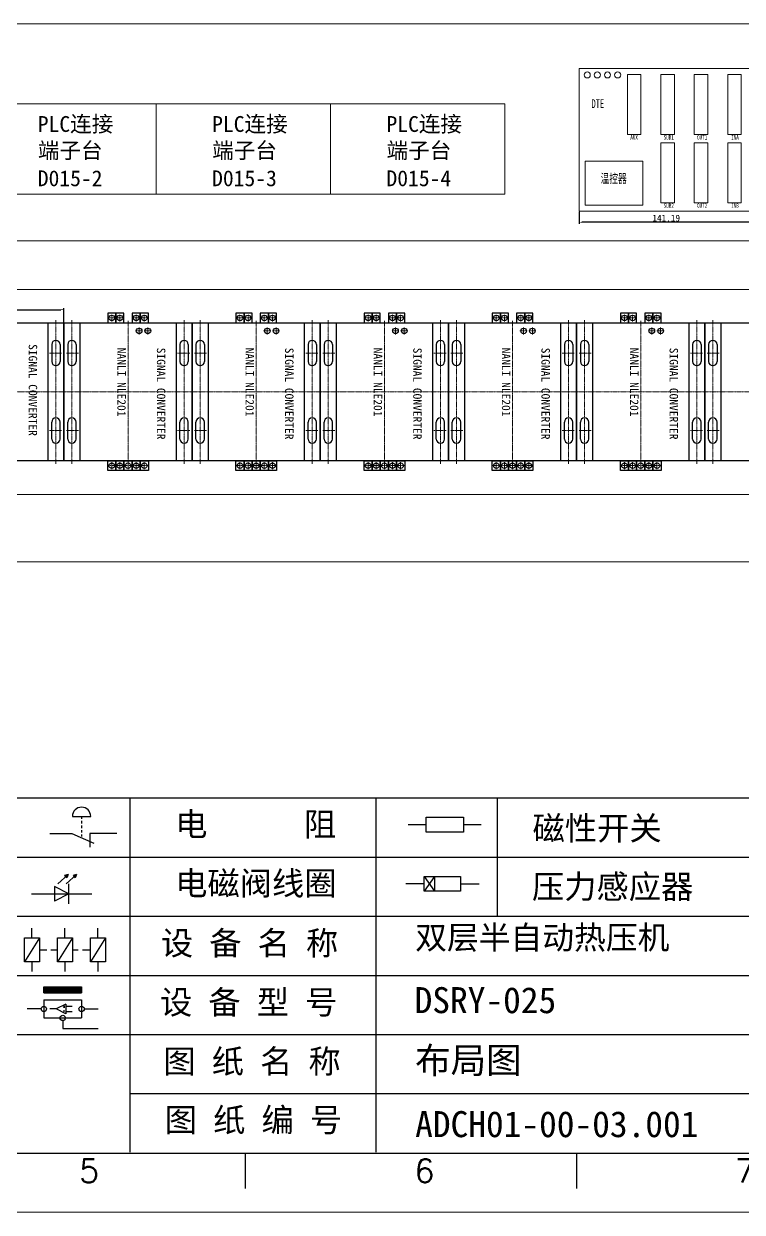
# Model space of a CAD drawing. Extents: x 33864 to 41687, y -3582 to -110.
# Drawn here: x 37975 to 38557, y -2121 to -1159 of the extents above; entities that cross this region are included whole.
import ezdxf
from ezdxf.enums import TextEntityAlignment as Align

# ---------------------------------------------------------------- set-up
doc = ezdxf.new("R2010")
doc.units = 0
doc.header["$MEASUREMENT"] = 0
doc.linetypes.add('CENTER2', pattern=[1.125, 0.75, -0.125, 0.125, -0.125])
doc.layers.add('AE_BOR', color=1, linetype='Continuous')
doc.layers.add('细实线层', color=7, linetype='Continuous')
doc.styles.add('WD', font='romans.shx', dxfattribs={"bigfont": 'gbcbig.shx'})
doc.styles.add('宋', font='', dxfattribs={"width": 0.7})
doc.styles.add('汉字', font='')
doc.styles.get('宋').set_extended_font_data('SimSun')
doc.styles.get('汉字').set_extended_font_data('新宋体')
doc.dimstyles.new('AM_ISO', dxfattribs={"dimtxt": 5.5, "dimasz": 2.5, "dimexe": 1.25, "dimexo": 0.5, "dimgap": 0.5, "dimtad": 1, "dimdsep": 46, "dimtxsty": 'Standard', "dimcen": 0, "dimclrd": 5, "dimclre": 5, "dimclrt": 1, "dimadec": 0, "dimazin": 2, "dimtp": 0.1, "dimtm": 0.1, "dimtfac": 0.71, "dimtmove": 0, "dimatfit": 3, "dimfxl": 1, "dimtfillclr": 6, "dimlwd": -1, "dimlwe": -1, "dimarcsym": 0})

# ---------------------------------------------------------------- blocks, each defined once
blk = doc.blocks.new('*D106')
at = {"color": 5}
for p, q in [((38424.39, -1310.99), (38424.39, -1320.62)), ((38565.59, -1310.99), (38565.59, -1320.62)), ((38563.09, -1319.37), (38426.89, -1319.37))]:
    blk.add_line(p, q, dxfattribs=at)
at = {"color": 5, "lineweight": 0}
for points in [[(38426.89, -1318.96), (38426.89, -1319.79), (38424.39, -1319.37)], [(38563.09, -1319.79), (38563.09, -1318.96), (38565.59, -1319.37)]]:
    blk.add_solid(points, dxfattribs=at)
at = {"layer": 'Defpoints', "color": 0, "lineweight": 0}
for p in [(38424.39, -1310.49), (38565.59, -1310.49), (38424.39, -1319.37)]:
    blk.add_point(p, dxfattribs=at)
at = {"color": 1, "lineweight": 0, "insert": (38494.99, -1316.12), "char_height": 5.5, "attachment_point": 5}
blk.add_mtext('141.19', dxfattribs=at)
blk = doc.blocks.new('*D145')
at = {"layer": 'Defpoints', "color": 0, "lineweight": 0}
for p in [(38007.26, -1390.22), (37903.47, -1400.75), (38007.26, -1400.75)]:
    blk.add_point(p, dxfattribs=at)
at = {"layer": '细实线层', "color": 5}
for p, q in [((37903.47, -1400.25), (37903.47, -1388.97)), ((37905.97, -1390.22), (38004.76, -1390.22)), ((38007.26, -1400.25), (38007.26, -1388.97))]:
    blk.add_line(p, q, dxfattribs=at)
at = {"layer": '细实线层', "color": 5, "lineweight": 0}
for points in [[(37905.97, -1389.8), (37905.97, -1390.64), (37903.47, -1390.22)], [(38004.76, -1390.64), (38004.76, -1389.8), (38007.26, -1390.22)]]:
    blk.add_solid(points, dxfattribs=at)
at = {"layer": '细实线层', "color": 1, "lineweight": 0, "insert": (37955.37, -1386.97), "char_height": 5.5, "attachment_point": 5}
blk.add_mtext('76', dxfattribs=at)

msp = doc.modelspace()

# ---------------------------------------------------------------- hatches: boundary and pattern name
at = {"linetype": 'ByBlock'}
h = msp.add_hatch(dxfattribs=at)
h.set_pattern_fill('ANSI31', color=256, scale=0.0958, style=0)
h.set_pattern_definition([(45, (51669.59285, 8523.08363), (-0.2150778525, 0.2150778525), [])])
h.paths.add_polyline_path([(38021.564, -1943.586), (38021.564, -1938.798), (37990.966, -1938.798), (37990.966, -1943.586)])

# ---------------------------------------------------------------- linework, layer by layer
at = {"lineweight": 0}
for p, q in [((38565.586, -1194.964), (38424.393, -1194.964)), ((38424.393, -1194.964), (38424.393, -1310.486)), ((38424.393, -1310.486), (38565.586, -1310.486))]:
    msp.add_line(p, q, dxfattribs=at)
at = {"color": 1, "linetype": 'CENTER2', "lineweight": 15}
for p, q in [((38045.994, -1399.836), (38045.994, -1394.108)), ((38052.577, -1399.836), (38052.577, -1394.108)), ((38065.744, -1399.836), (38065.744, -1394.108)), ((38072.328, -1399.836), (38072.328, -1394.108)), ((38149.789, -1399.836), (38149.789, -1394.108)), ((38156.372, -1399.836), (38156.372, -1394.108)), ((38169.539, -1399.836), (38169.539, -1394.108)), ((38176.123, -1399.836), (38176.123, -1394.108)), ((38253.584, -1399.836), (38253.584, -1394.108)), ((38260.167, -1399.836), (38260.167, -1394.108)), ((38273.334, -1399.836), (38273.334, -1394.108)), ((38279.918, -1399.836), (38279.918, -1394.108)), ((38357.379, -1399.836), (38357.379, -1394.108)), ((38363.962, -1399.836), (38363.962, -1394.108)), ((38377.129, -1399.836), (38377.129, -1394.108)), ((38383.713, -1399.836), (38383.713, -1394.108)), ((38461.174, -1399.836), (38461.174, -1394.108)), ((38467.757, -1399.836), (38467.757, -1394.108)), ((38480.924, -1399.836), (38480.924, -1394.108)), ((38487.507, -1399.836), (38487.507, -1394.108)), ((38000.776, -1398.735), (38000.776, -1515.082)), ((38013.75, -1398.735), (38013.75, -1515.082)), ((38048.74, -1396.928), (38043.039, -1396.928)), ((38055.324, -1396.928), (38049.623, -1396.928)), ((38059.161, -1399.254), (38059.161, -1514.839)), ((38068.49, -1396.928), (38062.79, -1396.928)), ((38068.146, -1404.561), (38068.146, -1410.289)), ((38075.074, -1396.928), (38069.373, -1396.928)), ((38075.255, -1404.561), (38075.255, -1410.289)), ((38104.571, -1398.735), (38104.571, -1515.082)), ((38117.545, -1398.735), (38117.545, -1515.082)), ((38152.535, -1396.928), (38146.834, -1396.928)), ((38159.119, -1396.928), (38153.418, -1396.928)), ((38162.956, -1399.254), (38162.956, -1514.839)), ((38172.285, -1396.928), (38166.585, -1396.928)), ((38171.941, -1404.561), (38171.941, -1410.289)), ((38178.869, -1396.928), (38173.168, -1396.928)), ((38179.05, -1404.561), (38179.05, -1410.289)), ((38208.366, -1398.735), (38208.366, -1515.082)), ((38221.34, -1398.735), (38221.34, -1515.082)), ((38256.33, -1396.928), (38250.629, -1396.928)), ((38262.914, -1396.928), (38257.213, -1396.928)), ((38266.751, -1399.254), (38266.751, -1514.839)), ((38276.08, -1396.928), (38270.38, -1396.928)), ((38275.736, -1404.561), (38275.736, -1410.289)), ((38282.664, -1396.928), (38276.963, -1396.928)), ((38282.844, -1404.561), (38282.844, -1410.289)), ((38312.161, -1398.735), (38312.161, -1515.082)), ((38325.135, -1398.735), (38325.135, -1515.082)), ((38360.125, -1396.928), (38354.424, -1396.928)), ((38366.709, -1396.928), (38361.008, -1396.928)), ((38370.546, -1399.254), (38370.546, -1514.839)), ((38379.875, -1396.928), (38374.175, -1396.928)), ((38379.531, -1404.561), (38379.531, -1410.289)), ((38386.459, -1396.928), (38380.758, -1396.928)), ((38386.639, -1404.561), (38386.639, -1410.289)), ((38415.956, -1398.735), (38415.956, -1515.082)), ((38428.93, -1398.735), (38428.93, -1515.082)), ((38463.92, -1396.928), (38458.219, -1396.928)), ((38470.504, -1396.928), (38464.803, -1396.928)), ((38474.341, -1399.254), (38474.341, -1514.839)), ((38483.67, -1396.928), (38477.97, -1396.928)), ((38483.326, -1404.561), (38483.326, -1410.289)), ((38490.254, -1396.928), (38484.553, -1396.928)), ((38490.434, -1404.561), (38490.434, -1410.289)), ((38519.751, -1398.735), (38519.751, -1515.082)), ((38532.725, -1398.735), (38532.725, -1515.082)), ((38070.893, -1407.469), (38065.192, -1407.469)), ((38078.001, -1407.469), (38072.3, -1407.469)), ((38174.688, -1407.469), (38168.987, -1407.469)), ((38181.796, -1407.469), (38176.095, -1407.469)), ((38278.483, -1407.469), (38272.782, -1407.469)), ((38285.591, -1407.469), (38279.89, -1407.469)), ((38382.278, -1407.469), (38376.577, -1407.469)), ((38389.386, -1407.469), (38383.685, -1407.469)), ((38486.073, -1407.469), (38480.372, -1407.469)), ((38493.181, -1407.469), (38487.48, -1407.469)), ((38005.304, -1425.334), (37995.47, -1425.334)), ((38009.223, -1425.334), (38019.056, -1425.334)), ((38109.099, -1425.334), (38099.265, -1425.334)), ((38113.018, -1425.334), (38122.851, -1425.334)), ((38212.894, -1425.334), (38203.06, -1425.334)), ((38216.812, -1425.334), (38226.646, -1425.334)), ((38316.689, -1425.334), (38306.855, -1425.334)), ((38320.607, -1425.334), (38330.441, -1425.334)), ((38420.484, -1425.334), (38410.65, -1425.334)), ((38424.402, -1425.334), (38434.236, -1425.334)), ((38524.279, -1425.334), (38514.445, -1425.334)), ((38528.197, -1425.334), (38538.031, -1425.334)), ((38008.607, -1456.746), (37902.196, -1456.746)), ((38112.402, -1456.746), (38005.991, -1456.746)), ((38216.197, -1456.746), (38109.786, -1456.746)), ((38319.992, -1456.746), (38213.581, -1456.746)), ((38423.787, -1456.746), (38317.376, -1456.746)), ((38527.582, -1456.746), (38421.171, -1456.746)), ((38631.377, -1456.746), (38524.966, -1456.746)), ((38005.304, -1488.158), (37995.47, -1488.158)), ((38009.223, -1488.158), (38019.056, -1488.158)), ((38109.099, -1488.158), (38099.265, -1488.158)), ((38113.018, -1488.158), (38122.851, -1488.158)), ((38212.894, -1488.158), (38203.06, -1488.158)), ((38216.812, -1488.158), (38226.646, -1488.158)), ((38316.689, -1488.158), (38306.855, -1488.158)), ((38320.607, -1488.158), (38330.441, -1488.158)), ((38420.484, -1488.158), (38410.65, -1488.158)), ((38424.402, -1488.158), (38434.236, -1488.158)), ((38524.279, -1488.158), (38514.445, -1488.158)), ((38528.197, -1488.158), (38538.031, -1488.158)), ((38048.74, -1516.564), (38043.039, -1516.564)), ((38045.994, -1513.656), (38045.994, -1519.384)), ((38055.324, -1516.564), (38049.623, -1516.564)), ((38052.577, -1513.656), (38052.577, -1519.384)), ((38061.907, -1516.564), (38056.206, -1516.564)), ((38059.161, -1513.656), (38059.161, -1519.384)), ((38068.49, -1516.564), (38062.79, -1516.564)), ((38065.744, -1513.656), (38065.744, -1519.384)), ((38075.074, -1516.564), (38069.373, -1516.564)), ((38072.328, -1513.656), (38072.328, -1519.384)), ((38152.535, -1516.564), (38146.834, -1516.564)), ((38149.789, -1513.656), (38149.789, -1519.384)), ((38159.119, -1516.564), (38153.418, -1516.564)), ((38156.372, -1513.656), (38156.372, -1519.384)), ((38165.702, -1516.564), (38160.001, -1516.564)), ((38162.956, -1513.656), (38162.956, -1519.384)), ((38172.285, -1516.564), (38166.585, -1516.564)), ((38169.539, -1513.656), (38169.539, -1519.384)), ((38178.869, -1516.564), (38173.168, -1516.564)), ((38176.123, -1513.656), (38176.123, -1519.384)), ((38256.33, -1516.564), (38250.629, -1516.564)), ((38253.584, -1513.656), (38253.584, -1519.384)), ((38262.914, -1516.564), (38257.213, -1516.564)), ((38260.167, -1513.656), (38260.167, -1519.384)), ((38269.497, -1516.564), (38263.796, -1516.564)), ((38266.751, -1513.656), (38266.751, -1519.384)), ((38276.08, -1516.564), (38270.38, -1516.564)), ((38273.334, -1513.656), (38273.334, -1519.384)), ((38282.664, -1516.564), (38276.963, -1516.564)), ((38279.918, -1513.656), (38279.918, -1519.384)), ((38360.125, -1516.564), (38354.424, -1516.564)), ((38357.379, -1513.656), (38357.379, -1519.384)), ((38366.709, -1516.564), (38361.008, -1516.564)), ((38363.962, -1513.656), (38363.962, -1519.384)), ((38373.292, -1516.564), (38367.591, -1516.564)), ((38370.546, -1513.656), (38370.546, -1519.384)), ((38379.875, -1516.564), (38374.175, -1516.564)), ((38377.129, -1513.656), (38377.129, -1519.384)), ((38386.459, -1516.564), (38380.758, -1516.564)), ((38383.713, -1513.656), (38383.713, -1519.384)), ((38463.92, -1516.564), (38458.219, -1516.564)), ((38461.174, -1513.656), (38461.174, -1519.384)), ((38470.504, -1516.564), (38464.803, -1516.564)), ((38467.757, -1513.656), (38467.757, -1519.384)), ((38477.087, -1516.564), (38471.386, -1516.564)), ((38474.341, -1513.656), (38474.341, -1519.384)), ((38483.67, -1516.564), (38477.97, -1516.564)), ((38480.924, -1513.656), (38480.924, -1519.384)), ((38490.254, -1516.564), (38484.553, -1516.564)), ((38487.507, -1513.656), (38487.507, -1519.384))]:
    msp.add_line(p, q, dxfattribs=at)
for p, q in [((37903.468, -1400.751), (38007.263, -1400.751)), ((37994.289, -1400.751), (37994.289, -1512.741)), ((38007.263, -1400.751), (38007.263, -1512.741)), ((38007.263, -1512.741), (38007.263, -1400.751)), ((38007.263, -1400.751), (38111.058, -1400.751)), ((38020.238, -1400.751), (38020.238, -1512.741)), ((38098.084, -1400.751), (38098.084, -1512.741)), ((38111.058, -1400.751), (38111.058, -1512.741)), ((38111.058, -1512.741), (38111.058, -1400.751)), ((38111.058, -1400.751), (38214.853, -1400.751)), ((38124.033, -1400.751), (38124.033, -1512.741)), ((38201.879, -1400.751), (38201.879, -1512.741)), ((38214.853, -1400.751), (38214.853, -1512.741)), ((38214.853, -1512.741), (38214.853, -1400.751)), ((38214.853, -1400.751), (38318.648, -1400.751)), ((38227.828, -1400.751), (38227.828, -1512.741)), ((38305.674, -1400.751), (38305.674, -1512.741)), ((38318.648, -1400.751), (38318.648, -1512.741)), ((38318.648, -1512.741), (38318.648, -1400.751)), ((38318.648, -1400.751), (38422.443, -1400.751)), ((38331.623, -1400.751), (38331.623, -1512.741)), ((38409.469, -1400.751), (38409.469, -1512.741)), ((38422.443, -1400.751), (38422.443, -1512.741)), ((38422.443, -1512.741), (38422.443, -1400.751)), ((38422.443, -1400.751), (38526.238, -1400.751)), ((38435.417, -1400.751), (38435.417, -1512.741)), ((38513.264, -1400.751), (38513.264, -1512.741)), ((38526.238, -1400.751), (38526.238, -1512.741)), ((38526.238, -1512.741), (38526.238, -1400.751)), ((38526.238, -1400.751), (38630.033, -1400.751)), ((38539.212, -1400.751), (38539.212, -1512.741)), ((37997.362, -1418.506), (37997.362, -1432.163)), ((38004.19, -1418.506), (38004.19, -1432.163)), ((38010.336, -1418.506), (38010.336, -1432.163)), ((38017.165, -1418.506), (38017.165, -1432.163)), ((38101.157, -1418.506), (38101.157, -1432.163)), ((38107.985, -1418.506), (38107.985, -1432.163)), ((38114.131, -1418.506), (38114.131, -1432.163)), ((38120.96, -1418.506), (38120.96, -1432.163)), ((38204.952, -1418.506), (38204.952, -1432.163)), ((38211.78, -1418.506), (38211.78, -1432.163)), ((38217.926, -1418.506), (38217.926, -1432.163)), ((38224.755, -1418.506), (38224.755, -1432.163)), ((38308.747, -1418.506), (38308.747, -1432.163)), ((38315.575, -1418.506), (38315.575, -1432.163)), ((38321.721, -1418.506), (38321.721, -1432.163)), ((38328.55, -1418.506), (38328.55, -1432.163)), ((38412.542, -1418.506), (38412.542, -1432.163)), ((38419.37, -1418.506), (38419.37, -1432.163)), ((38425.516, -1418.506), (38425.516, -1432.163)), ((38432.345, -1418.506), (38432.345, -1432.163)), ((38516.337, -1418.506), (38516.337, -1432.163)), ((38523.165, -1418.506), (38523.165, -1432.163)), ((38529.311, -1418.506), (38529.311, -1432.163)), ((38536.14, -1418.506), (38536.14, -1432.163)), ((37997.362, -1494.986), (37997.362, -1481.329)), ((38004.19, -1494.986), (38004.19, -1481.329)), ((38010.336, -1494.986), (38010.336, -1481.329)), ((38017.165, -1494.986), (38017.165, -1481.329)), ((38101.157, -1494.986), (38101.157, -1481.329)), ((38107.985, -1494.986), (38107.985, -1481.329)), ((38114.131, -1494.986), (38114.131, -1481.329)), ((38120.96, -1494.986), (38120.96, -1481.329)), ((38204.952, -1494.986), (38204.952, -1481.329)), ((38211.78, -1494.986), (38211.78, -1481.329)), ((38217.926, -1494.986), (38217.926, -1481.329)), ((38224.755, -1494.986), (38224.755, -1481.329)), ((38308.747, -1494.986), (38308.747, -1481.329)), ((38315.575, -1494.986), (38315.575, -1481.329)), ((38321.721, -1494.986), (38321.721, -1481.329)), ((38328.55, -1494.986), (38328.55, -1481.329)), ((38412.542, -1494.986), (38412.542, -1481.329)), ((38419.37, -1494.986), (38419.37, -1481.329)), ((38425.516, -1494.986), (38425.516, -1481.329)), ((38432.345, -1494.986), (38432.345, -1481.329)), ((38516.337, -1494.986), (38516.337, -1481.329)), ((38523.165, -1494.986), (38523.165, -1481.329)), ((38529.311, -1494.986), (38529.311, -1481.329)), ((38536.14, -1494.986), (38536.14, -1481.329)), ((38007.263, -1512.741), (37903.468, -1512.741)), ((38111.058, -1512.741), (38007.263, -1512.741)), ((38214.853, -1512.741), (38111.058, -1512.741)), ((38318.648, -1512.741), (38214.853, -1512.741)), ((38422.443, -1512.741), (38318.648, -1512.741)), ((38526.238, -1512.741), (38422.443, -1512.741)), ((38630.033, -1512.741), (38526.238, -1512.741)), ((36547.022, -2073.408), (39224.641, -2073.408)), ((37703.969, -2073.408), (38278.292, -2073.408)), ((38278.292, -2073.408), (38937.26, -2073.408))]:
    msp.add_line(p, q)
at = {"linetype": 'ByBlock'}
for p, q in [((39248.303, -1786.007), (36498.834, -1786.007)), ((38014.116, -1800.671), (38028.939, -1800.671)), ((38021.527, -1800.671), (38021.527, -1802.732)), ((38021.527, -1804.372), (38021.527, -1806.432)), ((38021.527, -1808.072), (38021.527, -1810.133)), ((38286.154, -1807.312), (38300.662, -1807.312)), ((38330.761, -1807.312), (38345.27, -1807.312)), ((37995.762, -1814.597), (38013.553, -1814.597)), ((38013.553, -1814.597), (38031.544, -1822.311)), ((38021.527, -1811.773), (38021.527, -1813.834)), ((38021.527, -1815.474), (38021.527, -1816.941)), ((38050.041, -1814.597), (38028.329, -1814.597)), ((38028.329, -1814.597), (38028.329, -1825.635)), ((39248.303, -1833.907), (36498.834, -1833.907)), ((38002.201, -1855.263), (38010.765, -1847.746)), ((38010.765, -1847.746), (38007.837, -1848.55)), ((38008.97, -1855.263), (38017.535, -1847.746)), ((38010.765, -1847.746), (38009.588, -1850.545)), ((38017.535, -1847.746), (38014.606, -1848.55)), ((38017.535, -1847.746), (38016.357, -1850.545)), ((38011.232, -1863.435), (37999.729, -1857.565)), ((37999.729, -1857.565), (37999.729, -1869.304)), ((38007.837, -1848.55), (38009.588, -1850.545)), ((38011.232, -1871.598), (38011.232, -1855.271)), ((38014.606, -1848.55), (38016.357, -1850.545)), ((38298.994, -1855.384), (38284.086, -1855.384)), ((38298.994, -1849.453), (38307.276, -1861.315)), ((38307.276, -1849.453), (38298.994, -1861.315)), ((38307.276, -1849.453), (38307.276, -1861.315)), ((38328.534, -1855.384), (38343.443, -1855.384)), ((37980.899, -1863.435), (38029.972, -1863.435)), ((38011.232, -1863.435), (37999.729, -1869.304)), ((39248.303, -1881.807), (36498.834, -1881.807)), ((37981.345, -1899.103), (37981.345, -1891.329)), ((38008.057, -1899.103), (38008.057, -1891.329)), ((38034.769, -1899.103), (38034.769, -1891.329)), ((37987.416, -1899.103), (37975.274, -1918.514)), ((38014.128, -1899.103), (38001.986, -1918.514)), ((38040.84, -1899.103), (38028.699, -1918.514)), ((37987.416, -1908.809), (37993.284, -1908.809)), ((37996.769, -1908.809), (38001.177, -1908.809)), ((38014.331, -1908.809), (38018.772, -1908.809)), ((38022.223, -1908.809), (38028.091, -1908.809)), ((37981.345, -1918.514), (37981.345, -1926.288)), ((38008.057, -1918.514), (38008.057, -1926.288)), ((38034.769, -1918.514), (38034.769, -1926.288)), ((39248.303, -1929.707), (36498.834, -1929.707)), ((37990.966, -1943.586), (37990.966, -1938.798)), ((37990.966, -1938.798), (38021.564, -1938.798)), ((37990.966, -1943.586), (38021.564, -1943.586)), ((38021.564, -1938.798), (38021.564, -1943.586)), ((37990.966, -1949.348), (38021.564, -1949.348)), ((37990.966, -1949.348), (37990.966, -1963.925)), ((38008.701, -1952.786), (38000.993, -1956.637)), ((38007.327, -1954.208), (38007.327, -1955.739)), ((38008.701, -1952.786), (38008.701, -1960.487)), ((38021.564, -1949.348), (38021.564, -1963.925)), ((37988.812, -1956.637), (37977.517, -1956.637)), ((38000.993, -1956.637), (37995.838, -1956.637)), ((38008.701, -1960.487), (38000.993, -1956.637)), ((38006.562, -1954.973), (38008.093, -1954.973)), ((38006.562, -1958.3), (38008.093, -1958.3)), ((38008.701, -1954.439), (38013.797, -1954.439)), ((38008.701, -1958.834), (38013.797, -1958.834)), ((38023.718, -1956.637), (38035.013, -1956.637)), ((37990.966, -1963.925), (38021.564, -1963.925)), ((38006.265, -1966.079), (38006.265, -1972.423)), ((38006.265, -1972.423), (38035.013, -1972.423)), ((39248.303, -1977.607), (36498.834, -1977.607)), ((39248.303, -2025.508), (38060.604, -2025.508))]:
    msp.add_line(p, q, dxfattribs=at)
at = {"lineweight": -2}
for p, q in [((38060.604, -1786.007), (38060.604, -2072.597)), ((38259.967, -1786.007), (38259.967, -1881.807)), ((38358.047, -1786.007), (38358.047, -1881.807)), ((38259.967, -1881.807), (38259.967, -2072.597))]:
    msp.add_line(p, q, dxfattribs=at)
at = {"lineweight": 0}
for points in [[(38463.618, -1199.701), (38474.545, -1199.701), (38474.545, -1248.403), (38463.618, -1248.403)], [(38490.679, -1199.701), (38501.607, -1199.701), (38501.607, -1248.403), (38490.679, -1248.403)], [(38517.74, -1199.701), (38528.668, -1199.701), (38528.668, -1248.403), (38517.74, -1248.403)], [(38544.802, -1199.701), (38555.729, -1199.701), (38555.729, -1248.403), (38544.802, -1248.403)], [(38490.679, -1254.983), (38501.607, -1254.983), (38501.607, -1303.685), (38490.679, -1303.685)], [(38517.74, -1254.983), (38528.668, -1254.983), (38528.668, -1303.685), (38517.74, -1303.685)], [(38544.802, -1254.983), (38555.729, -1254.983), (38555.729, -1303.685), (38544.802, -1303.685)], [(38429.377, -1269.931), (38475.938, -1269.931), (38475.938, -1305.461), (38429.377, -1305.461)]]:
    msp.add_lwpolyline(points, close=True, dxfattribs=at)
for points in [[(38049.286, -1400.751), (38049.286, -1392.99), (38042.702, -1392.99), (38042.702, -1400.751)], [(38055.869, -1400.751), (38055.869, -1392.99), (38049.286, -1392.99), (38049.286, -1400.751)], [(38069.036, -1400.751), (38069.036, -1392.99), (38062.452, -1392.99), (38062.452, -1400.751)], [(38075.619, -1400.751), (38075.619, -1392.99), (38069.036, -1392.99), (38069.036, -1400.751)], [(38153.081, -1400.751), (38153.081, -1392.99), (38146.497, -1392.99), (38146.497, -1400.751)], [(38159.664, -1400.751), (38159.664, -1392.99), (38153.081, -1392.99), (38153.081, -1400.751)], [(38172.831, -1400.751), (38172.831, -1392.99), (38166.247, -1392.99), (38166.247, -1400.751)], [(38179.414, -1400.751), (38179.414, -1392.99), (38172.831, -1392.99), (38172.831, -1400.751)], [(38256.875, -1400.751), (38256.875, -1392.99), (38250.292, -1392.99), (38250.292, -1400.751)], [(38263.459, -1400.751), (38263.459, -1392.99), (38256.875, -1392.99), (38256.875, -1400.751)], [(38276.626, -1400.751), (38276.626, -1392.99), (38270.042, -1392.99), (38270.042, -1400.751)], [(38283.209, -1400.751), (38283.209, -1392.99), (38276.626, -1392.99), (38276.626, -1400.751)], [(38360.67, -1400.751), (38360.67, -1392.99), (38354.087, -1392.99), (38354.087, -1400.751)], [(38367.254, -1400.751), (38367.254, -1392.99), (38360.67, -1392.99), (38360.67, -1400.751)], [(38380.421, -1400.751), (38380.421, -1392.99), (38373.837, -1392.99), (38373.837, -1400.751)], [(38387.004, -1400.751), (38387.004, -1392.99), (38380.421, -1392.99), (38380.421, -1400.751)], [(38464.465, -1400.751), (38464.465, -1392.99), (38457.882, -1392.99), (38457.882, -1400.751)], [(38471.049, -1400.751), (38471.049, -1392.99), (38464.465, -1392.99), (38464.465, -1400.751)], [(38484.216, -1400.751), (38484.216, -1392.99), (38477.632, -1392.99), (38477.632, -1400.751)], [(38490.799, -1400.751), (38490.799, -1392.99), (38484.216, -1392.99), (38484.216, -1400.751)], [(38049.286, -1512.741), (38049.286, -1520.502), (38042.702, -1520.502), (38042.702, -1512.741)], [(38055.869, -1512.741), (38055.869, -1520.502), (38049.286, -1520.502), (38049.286, -1512.741)], [(38062.452, -1512.741), (38062.452, -1520.502), (38055.869, -1520.502), (38055.869, -1512.741)], [(38069.036, -1512.741), (38069.036, -1520.502), (38062.452, -1520.502), (38062.452, -1512.741)], [(38075.619, -1512.741), (38075.619, -1520.502), (38069.036, -1520.502), (38069.036, -1512.741)], [(38153.081, -1512.741), (38153.081, -1520.502), (38146.497, -1520.502), (38146.497, -1512.741)], [(38159.664, -1512.741), (38159.664, -1520.502), (38153.081, -1520.502), (38153.081, -1512.741)], [(38166.247, -1512.741), (38166.247, -1520.502), (38159.664, -1520.502), (38159.664, -1512.741)], [(38172.831, -1512.741), (38172.831, -1520.502), (38166.247, -1520.502), (38166.247, -1512.741)], [(38179.414, -1512.741), (38179.414, -1520.502), (38172.831, -1520.502), (38172.831, -1512.741)], [(38256.875, -1512.741), (38256.875, -1520.502), (38250.292, -1520.502), (38250.292, -1512.741)], [(38263.459, -1512.741), (38263.459, -1520.502), (38256.875, -1520.502), (38256.875, -1512.741)], [(38270.042, -1512.741), (38270.042, -1520.502), (38263.459, -1520.502), (38263.459, -1512.741)], [(38276.626, -1512.741), (38276.626, -1520.502), (38270.042, -1520.502), (38270.042, -1512.741)], [(38283.209, -1512.741), (38283.209, -1520.502), (38276.626, -1520.502), (38276.626, -1512.741)], [(38360.67, -1512.741), (38360.67, -1520.502), (38354.087, -1520.502), (38354.087, -1512.741)], [(38367.254, -1512.741), (38367.254, -1520.502), (38360.67, -1520.502), (38360.67, -1512.741)], [(38373.837, -1512.741), (38373.837, -1520.502), (38367.254, -1520.502), (38367.254, -1512.741)], [(38380.421, -1512.741), (38380.421, -1520.502), (38373.837, -1520.502), (38373.837, -1512.741)], [(38387.004, -1512.741), (38387.004, -1520.502), (38380.421, -1520.502), (38380.421, -1512.741)], [(38464.465, -1512.741), (38464.465, -1520.502), (38457.882, -1520.502), (38457.882, -1512.741)], [(38471.049, -1512.741), (38471.049, -1520.502), (38464.465, -1520.502), (38464.465, -1512.741)], [(38477.632, -1512.741), (38477.632, -1520.502), (38471.049, -1520.502), (38471.049, -1512.741)], [(38484.216, -1512.741), (38484.216, -1520.502), (38477.632, -1520.502), (38477.632, -1512.741)], [(38490.799, -1512.741), (38490.799, -1520.502), (38484.216, -1520.502), (38484.216, -1512.741)]]:
    msp.add_lwpolyline(points, close=True)
at = {"linetype": 'ByBlock'}
for points in [[(38300.662, -1801.254), (38330.761, -1801.254), (38330.761, -1813.371), (38300.662, -1813.371)], [(38298.994, -1849.453), (38328.534, -1849.453), (38328.534, -1861.315), (38298.994, -1861.315)], [(37975.274, -1899.103), (37987.416, -1899.103), (37987.416, -1918.514), (37975.274, -1918.514)], [(38001.986, -1899.103), (38014.128, -1899.103), (38014.128, -1918.514), (38001.986, -1918.514)], [(38028.699, -1899.103), (38040.84, -1899.103), (38040.84, -1918.514), (38028.699, -1918.514)]]:
    msp.add_lwpolyline(points, close=True, dxfattribs=at)
at = {"lineweight": 0}
for centre in [(38431.013, -1200.049), (38439.228, -1200.049), (38447.442, -1200.049), (38455.657, -1200.049)]:
    msp.add_circle(centre, 2.464, dxfattribs=at)
for centre in [(38045.994, -1396.928), (38052.577, -1396.928), (38065.744, -1396.928), (38072.328, -1396.928), (38149.789, -1396.928), (38156.372, -1396.928), (38169.539, -1396.928), (38176.123, -1396.928), (38253.584, -1396.928), (38260.167, -1396.928), (38273.334, -1396.928), (38279.918, -1396.928), (38357.379, -1396.928), (38363.962, -1396.928), (38377.129, -1396.928), (38383.713, -1396.928), (38461.174, -1396.928), (38467.757, -1396.928), (38480.924, -1396.928), (38487.507, -1396.928), (38068.146, -1407.469), (38075.255, -1407.469), (38171.941, -1407.469), (38179.05, -1407.469), (38275.736, -1407.469), (38282.844, -1407.469), (38379.531, -1407.469), (38386.639, -1407.469), (38483.326, -1407.469), (38490.434, -1407.469), (38045.994, -1516.564), (38052.577, -1516.564), (38059.161, -1516.564), (38065.744, -1516.564), (38072.328, -1516.564), (38149.789, -1516.564), (38156.372, -1516.564), (38162.956, -1516.564), (38169.539, -1516.564), (38176.123, -1516.564), (38253.584, -1516.564), (38260.167, -1516.564), (38266.751, -1516.564), (38273.334, -1516.564), (38279.918, -1516.564), (38357.379, -1516.564), (38363.962, -1516.564), (38370.546, -1516.564), (38377.129, -1516.564), (38383.713, -1516.564), (38461.174, -1516.564), (38467.757, -1516.564), (38474.341, -1516.564), (38480.924, -1516.564), (38487.507, -1516.564)]:
    msp.add_circle(centre, 2.26)
at = {"linetype": 'ByBlock'}
for centre in [(37990.966, -1956.637), (38006.265, -1963.925), (38021.564, -1956.637)]:
    msp.add_circle(centre, 2.154, dxfattribs=at)
for centre, radius, start, end in [((38000.776, -1418.506), 3.414, 0, 180), ((38013.75, -1418.506), 3.414, 0, 180), ((38104.571, -1418.506), 3.414, 0, 180), ((38117.545, -1418.506), 3.414, 0, 180), ((38208.366, -1418.506), 3.414, 0, 180), ((38221.34, -1418.506), 3.414, 0, 180), ((38312.161, -1418.506), 3.414, 0, 180), ((38325.135, -1418.506), 3.414, 0, 180), ((38415.956, -1418.506), 3.414, 0, 180), ((38428.93, -1418.506), 3.414, 0, 180), ((38519.751, -1418.506), 3.414, 0, 180), ((38532.725, -1418.506), 3.414, 0, 180), ((38000.776, -1432.163), 3.414, 180, 0), ((38013.75, -1432.163), 3.414, 180, 0), ((38104.571, -1432.163), 3.414, 180, 0), ((38117.545, -1432.163), 3.414, 180, 0), ((38208.366, -1432.163), 3.414, 180, 0), ((38221.34, -1432.163), 3.414, 180, 0), ((38312.161, -1432.163), 3.414, 180, 0), ((38325.135, -1432.163), 3.414, 180, 0), ((38415.956, -1432.163), 3.414, 180, 0), ((38428.93, -1432.163), 3.414, 180, 0), ((38519.751, -1432.163), 3.414, 180, 0), ((38532.725, -1432.163), 3.414, 180, 0), ((38000.776, -1481.329), 3.414, 0, 180), ((38013.75, -1481.329), 3.414, 0, 180), ((38104.571, -1481.329), 3.414, 0, 180), ((38117.545, -1481.329), 3.414, 0, 180), ((38208.366, -1481.329), 3.414, 0, 180), ((38221.34, -1481.329), 3.414, 0, 180), ((38312.161, -1481.329), 3.414, 0, 180), ((38325.135, -1481.329), 3.414, 0, 180), ((38415.956, -1481.329), 3.414, 0, 180), ((38428.93, -1481.329), 3.414, 0, 180), ((38519.751, -1481.329), 3.414, 0, 180), ((38532.725, -1481.329), 3.414, 0, 180), ((38000.776, -1494.986), 3.414, 180, 0), ((38013.75, -1494.986), 3.414, 180, 0), ((38104.571, -1494.986), 3.414, 180, 0), ((38117.545, -1494.986), 3.414, 180, 0), ((38208.366, -1494.986), 3.414, 180, 0), ((38221.34, -1494.986), 3.414, 180, 0), ((38312.161, -1494.986), 3.414, 180, 0), ((38325.135, -1494.986), 3.414, 180, 0), ((38415.956, -1494.986), 3.414, 180, 0), ((38428.93, -1494.986), 3.414, 180, 0), ((38519.751, -1494.986), 3.414, 180, 0), ((38532.725, -1494.986), 3.414, 180, 0), ((38021.527, -1800.671), 7.412, 0, 180)]:
    msp.add_arc(centre, radius, start, end)
at = {"layer": 'AE_BOR'}
for p, q in [((38154.072, -2073.408), (38154.072, -2102.148)), ((38422.313, -2073.408), (38422.313, -2102.148))]:
    msp.add_line(p, q, dxfattribs=at)
at = {"layer": 'AE_BOR', "color": 1, "lineweight": 15}
msp.add_line((39296.171, -2121.308), (36450.901, -2121.308), dxfattribs=at)
at = {"layer": '细实线层', "lineweight": 0}
for p, q in [((37533.518, -1158.639), (39174.918, -1158.639)), ((37940.778, -1223.372), (38081.971, -1223.372)), ((38081.971, -1223.372), (38081.971, -1296.536)), ((38081.971, -1223.372), (38223.164, -1223.372)), ((38223.164, -1223.372), (38223.164, -1296.536)), ((38223.164, -1223.372), (38364.358, -1223.372)), ((38364.358, -1223.372), (38364.358, -1296.536)), ((38081.971, -1296.536), (37940.778, -1296.536)), ((38223.164, -1296.536), (38081.971, -1296.536)), ((38364.358, -1296.536), (38223.164, -1296.536)), ((37533.518, -1334.489), (39174.918, -1334.489)), ((37533.518, -1373.839), (39174.918, -1373.839)), ((37533.518, -1539.86), (39174.918, -1539.86)), ((36534.605, -1594.406), (39226.261, -1594.406))]:
    msp.add_line(p, q, dxfattribs=at)

# ---------------------------------------------------------------- texts
at = {"lineweight": 0, "attachment_point": 1, "style": '宋'}
for s, insert, char_height, width in [('DTE', (38434.504, -1219.727), 7.188, 47.72991), ('AUX', (38465.893, -1248.808), 3.594, 6.82751), ('SUB1', (38492.955, -1248.808), 3.594, 6.82751), ('OUT1', (38520.016, -1248.808), 3.594, 6.82751), ('INA', (38547.602, -1248.808), 3.594, 6.82751), ('温控器', (38441.876, -1280.388), 7.188, 47.72991), ('SUB2', (38492.955, -1304.091), 3.594, 6.82751), ('OUT2', (38520.016, -1304.091), 3.594, 6.82751), ('INB', (38547.602, -1304.091), 3.594, 6.82751)]:
    msp.add_mtext(s, dxfattribs=dict(at, insert=insert, char_height=char_height, width=width))
at = {"attachment_point": 1}
for s, insert, char_height, width in [('{\\f宋体|b0|i0|c134|p2;\\C0;PLC连接端子台}', (37986.08, -1233.408), 12.83575, 69.90986), ('{\\f宋体|b0|i0|c134|p2;\\C0;PLC连接端子台}', (38127.273, -1233.408), 12.83575, 66.90889), ('{\\f宋体|b0|i0|c134|p2;\\C0;PLC连接端子台}', (38268.466, -1233.408), 12.83575, 66.90889), ('{\\C0;D015-2}', (37986.08, -1277.368), 12.83575, 59.40645), ('{\\C0;D015-3}', (38127.273, -1277.368), 12.83575, 59.40645), ('{\\C0;D015-4}', (38268.466, -1277.368), 12.83575, 59.40645), ('{\\fKaiTi_GB2312|b0|i0|c134|p49;双层半自动热压机}', (38291.675, -1889.323), 18.86976, 265.73484), ('{\\fKaiTi_GB2312|b0|i0|c134|p49;DSRY-025}', (38291.228, -1938.985), 21.07607, 233.12757), ('{\\fKaiTi_GB2312|b0|i0|c134|p49;布局图}', (38291.675, -1987.691), 21.07607, 247.9315), ('{\\fKaiTi_GB2312|b0|i0|c134|p49;ADCH01-00-03.001}', (38291.675, -2039.423), 21.07607, 246.08101)]:
    msp.add_mtext(s, dxfattribs=dict(at, insert=insert, char_height=char_height, width=width))
at = {"char_height": 6.82862, "width": 84.63154, "attachment_point": 1, "rotation": 270}
for s, insert in [('SIGNAL CONVERTER', (37985.578, -1418.113)), ('NANLI NLE201', (38057.394, -1421.041)), ('SIGNAL CONVERTER', (38089.373, -1421.041)), ('NANLI NLE201', (38161.189, -1421.041)), ('SIGNAL CONVERTER', (38193.168, -1421.041)), ('NANLI NLE201', (38264.984, -1421.041)), ('SIGNAL CONVERTER', (38296.963, -1421.041)), ('NANLI NLE201', (38368.779, -1421.041)), ('SIGNAL CONVERTER', (38400.758, -1421.041)), ('NANLI NLE201', (38472.574, -1421.041)), ('SIGNAL CONVERTER', (38504.553, -1421.041))]:
    msp.add_mtext(s, dxfattribs=dict(at, insert=insert))
at = {"char_height": 19.16006, "attachment_point": 1, "style": '汉字'}
for s, insert in [('{\\fKaiTi_GB2312|b0|i0|c134|p49;电      阻}', (38097.338, -1797.434)), ('{\\fKaiTi_GB2312|b0|i0|c134|p49;磁性开关}', (38386.757, -1800.655)), ('{\\fKaiTi_GB2312|b0|i0|c134|p49;电磁阀线圈}', (38097.338, -1845.334)), ('{\\fKaiTi_GB2312|b0|i0|c134|p49;压力感应器}', (38386.25, -1847.984)), ('{\\fKaiTi_GB2312|b0|i0|c134|p0;设 备 名 称}', (38085.772, -1893.73)), ('{\\fKaiTi_GB2312|b0|i0|c134|p0;设 备 型 号}', (38085.06, -1941.63)), ('{\\fKaiTi_GB2312|b0|i0|c134|p0;图 纸 名 称}', (38087.779, -1989.53)), ('{\\fKaiTi_GB2312|b0|i0|c134|p0;图 纸 编 号}', (38088.907, -2036.97))]:
    msp.add_mtext(s, dxfattribs=dict(at, insert=insert))
at = {"layer": 'AE_BOR', "style": 'WD'}
for s, p in [('5', (38027.725, -2097.358)), ('6', (38299.272, -2097.358)), ('7', (38558.87, -2097.358))]:
    msp.add_text(s, height=19.16, dxfattribs=at).set_placement(p, align=Align.CENTER)

# ---------------------------------------------------------------- dimensions: what is measured, and where the dimension line sits
at = {"lineweight": 0}
dim = msp.add_linear_dim(base=(38424.393, -1319.372), p1=(38565.586, -1310.486), p2=(38424.393, -1310.486), dimstyle='AM_ISO', dxfattribs=at)
dim.commit()
dim.dimension.update_dxf_attribs({"geometry": '*D106', "text_midpoint": (38494.99, -1316.122)})
at = {"layer": '细实线层', "lineweight": 0}
dim = msp.add_linear_dim(base=(38007.263, -1390.218), p1=(37903.468, -1400.751), p2=(38007.263, -1400.751), text='76', dimstyle='AM_ISO', dxfattribs=at)
dim.commit()
dim.dimension.update_dxf_attribs({"geometry": '*D145', "text_midpoint": (37955.366, -1386.968)})

doc.saveas('drawing.dxf')
